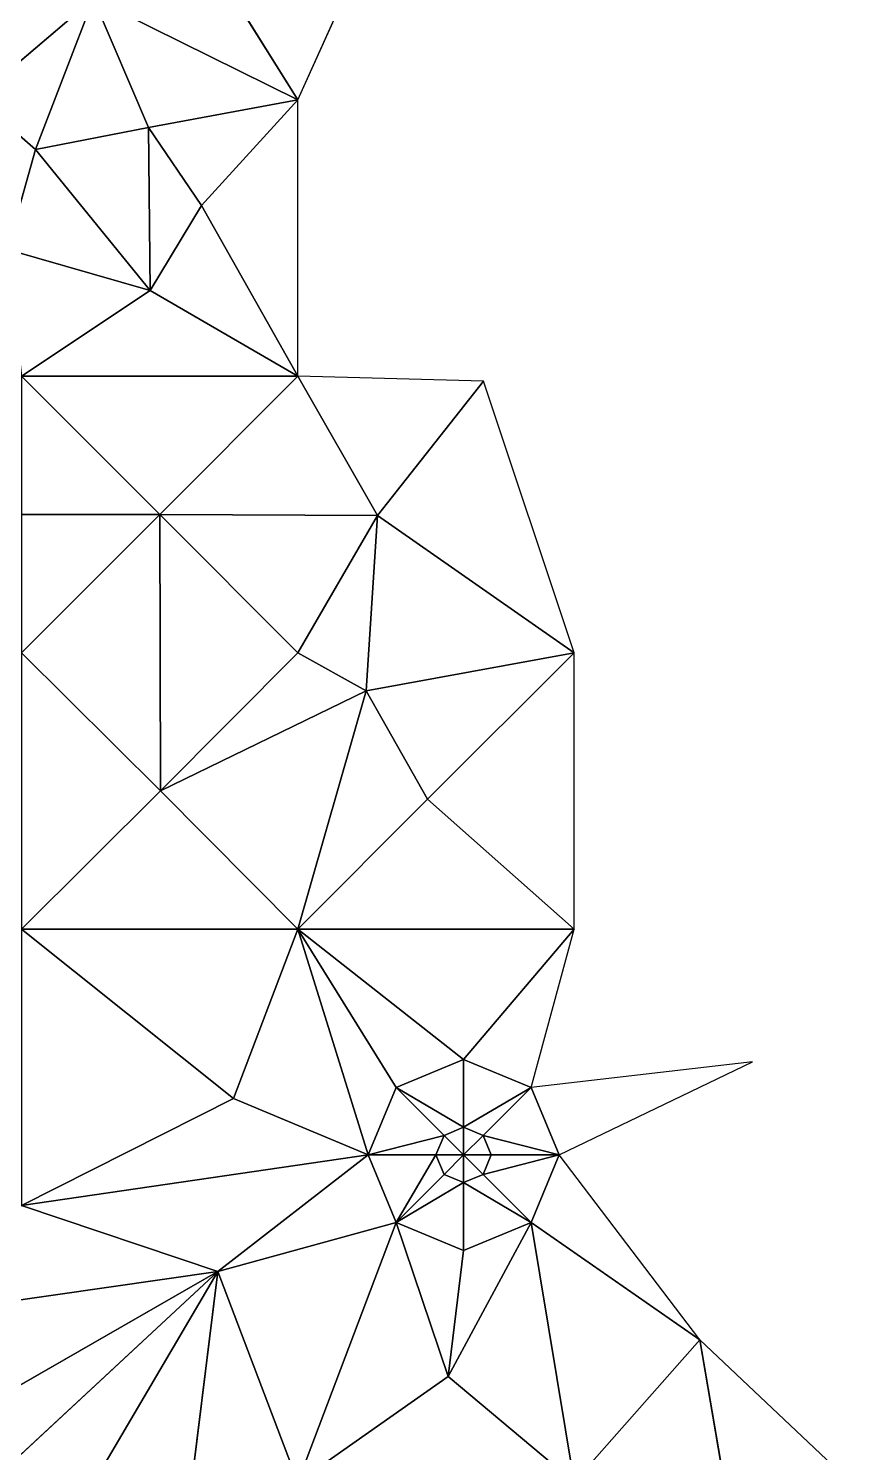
# Model space of a CAD drawing. Header units: metres. Extents: x 0 to 613718, y 0 to 269741.
# Drawn here: x 612976 to 613571, y 268195 to 269225 of the extents above; entities that cross this region are included whole.
import ezdxf

# ---------------------------------------------------------------- set-up
doc = ezdxf.new("R2010")
doc.units = ezdxf.units.M
doc.layers.get('0').update_dxf_attribs({"color": 13, "true_color": 0xff5454})

# ---------------------------------------------------------------- blocks, each defined once
blk = doc.blocks.new('Group1_1')
for p, q in [((613073.2, 269329.68, 250.51), (613171.08, 269173.34, 250.74)), ((613171.08, 269173.34, 250.74), (613209.92, 269259.68, 250.91)), ((613023.13, 269246.61, 250.32), (612938.53, 269174.67, 250.05)), ((612981.08, 269137.44, 250.17), (613023.13, 269246.61, 250.32)), ((613171.08, 269173.34, 250.74), (613023.13, 269246.61, 250.32)), ((613023.13, 269246.61, 250.32), (613062.98, 269153.39, 250.42)), ((612938.53, 269174.67, 250.05), (612981.08, 269137.44, 250.17)), ((613062.98, 269153.39, 250.42), (613171.08, 269173.34, 250.74)), ((613171.08, 269173.34, 250.74), (613101.28, 269097.02, 250.49)), ((613171.08, 268973.34, 250.57), (613171.08, 269173.34, 250.74)), ((613062.98, 269153.39, 250.42), (612981.08, 269137.44, 250.17)), ((613062.98, 269153.39, 250.42), (613064.05, 269035.32, 250.35)), ((613101.28, 269097.02, 250.49), (613062.98, 269153.39, 250.42)), ((612960.87, 269065.11, 250.07), (612981.08, 269137.44, 250.17)), ((612981.08, 269137.44, 250.17), (613064.05, 269035.32, 250.35)), ((613064.05, 269035.32, 250.35), (613101.28, 269097.02, 250.49)), ((613171.08, 268973.34, 250.57), (613101.28, 269097.02, 250.49)), ((613064.05, 269035.32, 250.35), (612960.87, 269065.11, 250.07)), ((613064.05, 269035.32, 250.35), (612971.08, 268973.34, 250.03)), ((613171.08, 268973.34, 250.57), (613064.05, 269035.32, 250.35)), ((612971.08, 268973.34, 250.03), (613171.08, 268973.34, 250.57)), ((612971.08, 268973.34, 250.03), (613071.08, 268873.34, 250.2)), ((613171.08, 268973.34, 250.57), (613071.08, 268873.34, 250.2)), ((613305.31, 268969.84, 250.93), (613171.08, 268973.34, 250.57)), ((613171.08, 268973.34, 250.57), (613228.67, 268872.63, 250.63)), ((613228.67, 268872.63, 250.63), (613305.31, 268969.84, 250.93)), ((613371.08, 268773.34, 250.96), (613305.31, 268969.84, 250.93)), ((613071.08, 268873.34, 250.2), (612971.08, 268773.34, 249.75)), ((612971.08, 268873.34, 249.9), (613071.08, 268873.34, 250.2)), ((613071.08, 268873.34, 250.2), (613228.67, 268872.63, 250.63)), ((613071.08, 268873.34, 250.2), (613171.08, 268773.34, 250.34)), ((613071.08, 268873.34, 250.2), (613071.73, 268673.45, 249.86)), ((613171.08, 268773.34, 250.34), (613228.67, 268872.63, 250.63)), ((613220.62, 268745.88, 250.46), (613228.67, 268872.63, 250.63)), ((613371.08, 268773.34, 250.96), (613228.67, 268872.63, 250.63)), ((613071.73, 268673.45, 249.86), (612971.08, 268773.34, 249.75)), ((613071.73, 268673.45, 249.86), (613171.08, 268773.34, 250.34)), ((613171.08, 268773.34, 250.34), (613220.62, 268745.88, 250.46)), ((613371.08, 268773.34, 250.96), (613220.62, 268745.88, 250.46)), ((613371.08, 268773.34, 250.96), (613264.88, 268667.41, 250.44)), ((613371.08, 268573.34, 250.65), (613371.08, 268773.34, 250.96)), ((613220.62, 268745.88, 250.46), (613071.73, 268673.45, 249.86)), ((613171.08, 268573.34, 249.95), (613220.62, 268745.88, 250.46)), ((613220.62, 268745.88, 250.46), (613264.88, 268667.41, 250.44)), ((612971.08, 268573.34, 249.25), (613071.73, 268673.45, 249.86)), ((613171.08, 268573.34, 249.95), (613071.73, 268673.45, 249.86)), ((613264.88, 268667.41, 250.44), (613171.08, 268573.34, 249.95)), ((613371.08, 268573.34, 250.65), (613264.88, 268667.41, 250.44)), ((612971.08, 268573.34, 249.25), (613171.08, 268573.34, 249.95)), ((612971.08, 268573.34, 249.25), (613124.4, 268450.81, 249.39)), ((613171.08, 268573.34, 249.95), (613124.4, 268450.81, 249.39)), ((613371.08, 268573.34, 250.65), (613171.08, 268573.34, 249.95)), ((613171.08, 268573.34, 249.95), (613291, 268479.13, 250.11)), ((613171.08, 268573.34, 249.95), (613242.12, 268458.88, 249.87)), ((613171.08, 268573.34, 249.95), (613221.87, 268410, 249.62)), ((613291, 268479.13, 250.11), (613371.08, 268573.34, 250.65)), ((613339.88, 268458.88, 250.23), (613371.08, 268573.34, 250.65)), ((613242.12, 268458.88, 249.87), (613291, 268479.13, 250.11)), ((613291, 268479.13, 250.11), (613339.88, 268458.88, 250.23)), ((613291, 268479.13, 250.11), (613291, 268430, 249.91)), ((613500.04, 268477.37, 250.89), (613339.88, 268458.88, 250.23)), ((613360.13, 268410, 250.16), (613500.04, 268477.37, 250.89)), ((613221.87, 268410, 249.62), (613242.12, 268458.88, 249.87)), ((613242.12, 268458.88, 249.87), (613276.86, 268424.14, 249.84)), ((613291, 268430, 249.91), (613242.12, 268458.88, 249.87)), ((613339.88, 268458.88, 250.23), (613291, 268430, 249.91)), ((613339.88, 268458.88, 250.23), (613305.14, 268424.14, 249.94)), ((613360.13, 268410, 250.16), (613339.88, 268458.88, 250.23)), ((613124.4, 268450.81, 249.39), (612971.08, 268373.34, 248.48)), ((613124.4, 268450.81, 249.39), (613221.87, 268410, 249.62)), ((613276.86, 268424.14, 249.84), (613221.87, 268410, 249.62)), ((613271, 268410, 249.76), (613276.86, 268424.14, 249.84)), ((613276.86, 268424.14, 249.84), (613291, 268430, 249.91)), ((613276.86, 268424.14, 249.84), (613291, 268410, 249.76)), ((613291, 268430, 249.91), (613305.14, 268424.14, 249.94)), ((613291, 268430, 249.91), (613291, 268410, 249.76)), ((613305.14, 268424.14, 249.94), (613291, 268410, 249.76)), ((613305.14, 268424.14, 249.94), (613360.13, 268410, 250.16)), ((613305.14, 268424.14, 249.94), (613311, 268410, 249.92)), ((613221.87, 268410, 249.62), (612971.08, 268373.34, 248.48)), ((613113.02, 268325.59, 248.77), (613221.87, 268410, 249.62)), ((613221.87, 268410, 249.62), (613271, 268410, 249.76)), ((613242.12, 268361.12, 249.5), (613221.87, 268410, 249.62)), ((613271, 268410, 249.76), (613242.12, 268361.12, 249.5)), ((613291, 268410, 249.76), (613271, 268410, 249.76)), ((613271, 268410, 249.76), (613276.86, 268395.86, 249.74)), ((613276.86, 268395.86, 249.74), (613291, 268410, 249.76)), ((613311, 268410, 249.92), (613291, 268410, 249.76)), ((613291, 268410, 249.76), (613305.14, 268395.86, 249.85)), ((613291, 268390, 249.77), (613291, 268410, 249.76)), ((613305.14, 268395.86, 249.85), (613311, 268410, 249.92)), ((613360.13, 268410, 250.16), (613305.14, 268395.86, 249.85)), ((613360.13, 268410, 250.16), (613311, 268410, 249.92)), ((613360.13, 268410, 250.16), (613339.88, 268361.12, 249.9)), ((613462.09, 268276.27, 250.05), (613360.13, 268410, 250.16)), ((613276.86, 268395.86, 249.74), (613242.12, 268361.12, 249.5)), ((613276.86, 268395.86, 249.74), (613291, 268390, 249.77)), ((613291, 268390, 249.77), (613305.14, 268395.86, 249.85)), ((613339.88, 268361.12, 249.9), (613305.14, 268395.86, 249.85)), ((613291, 268390, 249.77), (613242.12, 268361.12, 249.5)), ((613291, 268340.87, 249.62), (613291, 268390, 249.77)), ((613291, 268390, 249.77), (613339.88, 268361.12, 249.9)), ((612971.08, 268373.34, 248.48), (613113.02, 268325.59, 248.77)), ((613113.02, 268325.59, 248.77), (613242.12, 268361.12, 249.5)), ((613242.12, 268361.12, 249.5), (613171.08, 268173.34, 248.24)), ((613242.12, 268361.12, 249.5), (613291, 268340.87, 249.62)), ((613242.12, 268361.12, 249.5), (613279.97, 268249.71, 249.19)), ((613279.97, 268249.71, 249.19), (613339.88, 268361.12, 249.9)), ((613291, 268340.87, 249.62), (613339.88, 268361.12, 249.9)), ((613339.88, 268361.12, 249.9), (613462.09, 268276.27, 250.05)), ((613339.88, 268361.12, 249.9), (613371.08, 268173.34, 249.18)), ((613279.97, 268249.71, 249.19), (613291, 268340.87, 249.62)), ((612871.13, 268291, 247.82), (613113.02, 268325.59, 248.77)), ((612921.88, 268215.88, 247.55), (613113.02, 268325.59, 248.77)), ((613113.02, 268325.59, 248.77), (612942.13, 268167, 247.37)), ((613113.02, 268325.59, 248.77), (612999.19, 268132.08, 247.36)), ((613086.45, 268109.32, 247.5), (613113.02, 268325.59, 248.77)), ((613113.02, 268325.59, 248.77), (613171.08, 268173.34, 248.24)), ((613371.08, 268173.34, 249.18), (613462.09, 268276.27, 250.05)), ((613571.08, 268173.34, 249.98), (613462.09, 268276.27, 250.05)), ((613462.09, 268276.27, 250.05), (613500.04, 268052.4, 248.91)), ((613279.97, 268249.71, 249.19), (613171.08, 268173.34, 248.24)), ((613279.97, 268249.71, 249.19), (613371.08, 268173.34, 249.18))]:
    blk.add_line(p, q)
mesh = blk.add_polyface()
corners = [(613171.08, 269173.34, 250.74), (613073.2, 269329.68, 250.51), (613023.13, 269246.61, 250.32)]
mesh.append_faces([[corners[k] for k in face] for face in [(0, 1, 2)]])
mesh = blk.add_polyface()
corners = [(613209.92, 269259.68, 250.91), (613073.2, 269329.68, 250.51), (613171.08, 269173.34, 250.74)]
mesh.append_faces([[corners[k] for k in face] for face in [(0, 1, 2)]])
mesh = blk.add_polyface()
corners = [(613023.13, 269246.61, 250.32), (612924.11, 269241.71, 249.99), (612938.53, 269174.67, 250.05)]
mesh.append_faces([[corners[k] for k in face] for face in [(0, 1, 2)]])
mesh = blk.add_polyface()
corners = [(613023.13, 269246.61, 250.32), (612938.53, 269174.67, 250.05), (612981.08, 269137.44, 250.17)]
mesh.append_faces([[corners[k] for k in face] for face in [(0, 1, 2)]])
mesh = blk.add_polyface()
corners = [(613062.98, 269153.39, 250.42), (613023.13, 269246.61, 250.32), (612981.08, 269137.44, 250.17)]
mesh.append_faces([[corners[k] for k in face] for face in [(0, 1, 2)]])
mesh = blk.add_polyface()
corners = [(613171.08, 269173.34, 250.74), (613023.13, 269246.61, 250.32), (613062.98, 269153.39, 250.42)]
mesh.append_faces([[corners[k] for k in face] for face in [(0, 1, 2)]])
mesh = blk.add_polyface()
corners = [(612981.08, 269137.44, 250.17), (612938.53, 269174.67, 250.05), (612960.87, 269065.11, 250.07)]
mesh.append_faces([[corners[k] for k in face] for face in [(0, 1, 2)]])
mesh = blk.add_polyface()
corners = [(613171.08, 269173.34, 250.74), (613062.98, 269153.39, 250.42), (613101.28, 269097.02, 250.49)]
mesh.append_faces([[corners[k] for k in face] for face in [(0, 1, 2)]])
mesh = blk.add_polyface()
corners = [(613171.08, 269173.34, 250.74), (613101.28, 269097.02, 250.49), (613171.08, 268973.34, 250.57)]
mesh.append_faces([[corners[k] for k in face] for face in [(0, 1, 2)]])
mesh = blk.add_polyface()
corners = [(613064.05, 269035.32, 250.35), (613062.98, 269153.39, 250.42), (612981.08, 269137.44, 250.17)]
mesh.append_faces([[corners[k] for k in face] for face in [(0, 1, 2)]])
mesh = blk.add_polyface()
corners = [(613101.28, 269097.02, 250.49), (613062.98, 269153.39, 250.42), (613064.05, 269035.32, 250.35)]
mesh.append_faces([[corners[k] for k in face] for face in [(0, 1, 2)]])
mesh = blk.add_polyface()
corners = [(613064.05, 269035.32, 250.35), (612981.08, 269137.44, 250.17), (612960.87, 269065.11, 250.07)]
mesh.append_faces([[corners[k] for k in face] for face in [(0, 1, 2)]])
mesh = blk.add_polyface()
corners = [(613171.08, 268973.34, 250.57), (613101.28, 269097.02, 250.49), (613064.05, 269035.32, 250.35)]
mesh.append_faces([[corners[k] for k in face] for face in [(0, 1, 2)]])
mesh = blk.add_polyface()
corners = [(613064.05, 269035.32, 250.35), (612960.87, 269065.11, 250.07), (612971.08, 268973.34, 250.03)]
mesh.append_faces([[corners[k] for k in face] for face in [(0, 1, 2)]])
mesh = blk.add_polyface()
corners = [(613171.08, 268973.34, 250.57), (613064.05, 269035.32, 250.35), (612971.08, 268973.34, 250.03)]
mesh.append_faces([[corners[k] for k in face] for face in [(0, 1, 2)]])
mesh = blk.add_polyface()
corners = [(613171.08, 268973.34, 250.57), (612971.08, 268973.34, 250.03), (613071.08, 268873.34, 250.2)]
mesh.append_faces([[corners[k] for k in face] for face in [(0, 1, 2)]])
mesh = blk.add_polyface()
corners = [(613071.08, 268873.34, 250.2), (612971.08, 268973.34, 250.03), (612971.08, 268873.34, 249.9)]
mesh.append_faces([[corners[k] for k in face] for face in [(0, 1, 2)]])
mesh = blk.add_polyface()
corners = [(613228.67, 268872.63, 250.63), (613171.08, 268973.34, 250.57), (613071.08, 268873.34, 250.2)]
mesh.append_faces([[corners[k] for k in face] for face in [(0, 1, 2)]])
mesh = blk.add_polyface()
corners = [(613305.31, 268969.84, 250.93), (613171.08, 268973.34, 250.57), (613228.67, 268872.63, 250.63)]
mesh.append_faces([[corners[k] for k in face] for face in [(0, 1, 2)]])
mesh = blk.add_polyface()
corners = [(613371.08, 268773.34, 250.96), (613305.31, 268969.84, 250.93), (613228.67, 268872.63, 250.63)]
mesh.append_faces([[corners[k] for k in face] for face in [(0, 1, 2)]])
mesh = blk.add_polyface()
corners = [(613071.73, 268673.45, 249.86), (613071.08, 268873.34, 250.2), (612971.08, 268773.34, 249.75)]
mesh.append_faces([[corners[k] for k in face] for face in [(0, 1, 2)]])
mesh = blk.add_polyface()
corners = [(613071.08, 268873.34, 250.2), (612971.08, 268873.34, 249.9), (612971.08, 268773.34, 249.75)]
mesh.append_faces([[corners[k] for k in face] for face in [(0, 1, 2)]])
mesh = blk.add_polyface()
corners = [(613228.67, 268872.63, 250.63), (613071.08, 268873.34, 250.2), (613171.08, 268773.34, 250.34)]
mesh.append_faces([[corners[k] for k in face] for face in [(0, 1, 2)]])
mesh = blk.add_polyface()
corners = [(613171.08, 268773.34, 250.34), (613071.08, 268873.34, 250.2), (613071.73, 268673.45, 249.86)]
mesh.append_faces([[corners[k] for k in face] for face in [(0, 1, 2)]])
mesh = blk.add_polyface()
corners = [(613228.67, 268872.63, 250.63), (613171.08, 268773.34, 250.34), (613220.62, 268745.88, 250.46)]
mesh.append_faces([[corners[k] for k in face] for face in [(0, 1, 2)]])
mesh = blk.add_polyface()
corners = [(613371.08, 268773.34, 250.96), (613228.67, 268872.63, 250.63), (613220.62, 268745.88, 250.46)]
mesh.append_faces([[corners[k] for k in face] for face in [(0, 1, 2)]])
mesh = blk.add_polyface()
corners = [(613071.73, 268673.45, 249.86), (612971.08, 268773.34, 249.75), (612971.08, 268573.34, 249.25)]
mesh.append_faces([[corners[k] for k in face] for face in [(0, 1, 2)]])
mesh = blk.add_polyface()
corners = [(613220.62, 268745.88, 250.46), (613171.08, 268773.34, 250.34), (613071.73, 268673.45, 249.86)]
mesh.append_faces([[corners[k] for k in face] for face in [(0, 1, 2)]])
mesh = blk.add_polyface()
corners = [(613371.08, 268773.34, 250.96), (613220.62, 268745.88, 250.46), (613264.88, 268667.41, 250.44)]
mesh.append_faces([[corners[k] for k in face] for face in [(0, 1, 2)]])
mesh = blk.add_polyface()
corners = [(613371.08, 268773.34, 250.96), (613264.88, 268667.41, 250.44), (613371.08, 268573.34, 250.65)]
mesh.append_faces([[corners[k] for k in face] for face in [(0, 1, 2)]])
mesh = blk.add_polyface()
corners = [(613220.62, 268745.88, 250.46), (613071.73, 268673.45, 249.86), (613171.08, 268573.34, 249.95)]
mesh.append_faces([[corners[k] for k in face] for face in [(0, 1, 2)]])
mesh = blk.add_polyface()
corners = [(613264.88, 268667.41, 250.44), (613220.62, 268745.88, 250.46), (613171.08, 268573.34, 249.95)]
mesh.append_faces([[corners[k] for k in face] for face in [(0, 1, 2)]])
mesh = blk.add_polyface()
corners = [(613171.08, 268573.34, 249.95), (613071.73, 268673.45, 249.86), (612971.08, 268573.34, 249.25)]
mesh.append_faces([[corners[k] for k in face] for face in [(0, 1, 2)]])
mesh = blk.add_polyface()
corners = [(613371.08, 268573.34, 250.65), (613264.88, 268667.41, 250.44), (613171.08, 268573.34, 249.95)]
mesh.append_faces([[corners[k] for k in face] for face in [(0, 1, 2)]])
mesh = blk.add_polyface()
corners = [(613171.08, 268573.34, 249.95), (612971.08, 268573.34, 249.25), (613124.4, 268450.81, 249.39)]
mesh.append_faces([[corners[k] for k in face] for face in [(0, 1, 2)]])
mesh = blk.add_polyface()
corners = [(613124.4, 268450.81, 249.39), (612971.08, 268573.34, 249.25), (612971.08, 268373.34, 248.48)]
mesh.append_faces([[corners[k] for k in face] for face in [(0, 1, 2)]])
mesh = blk.add_polyface()
corners = [(613221.87, 268410, 249.62), (613171.08, 268573.34, 249.95), (613124.4, 268450.81, 249.39)]
mesh.append_faces([[corners[k] for k in face] for face in [(0, 1, 2)]])
mesh = blk.add_polyface()
corners = [(613371.08, 268573.34, 250.65), (613171.08, 268573.34, 249.95), (613291, 268479.13, 250.11)]
mesh.append_faces([[corners[k] for k in face] for face in [(0, 1, 2)]])
mesh = blk.add_polyface()
corners = [(613291, 268479.13, 250.11), (613171.08, 268573.34, 249.95), (613242.12, 268458.88, 249.87)]
mesh.append_faces([[corners[k] for k in face] for face in [(0, 1, 2)]])
mesh = blk.add_polyface()
corners = [(613242.12, 268458.88, 249.87), (613171.08, 268573.34, 249.95), (613221.87, 268410, 249.62)]
mesh.append_faces([[corners[k] for k in face] for face in [(0, 1, 2)]])
mesh = blk.add_polyface()
corners = [(613371.08, 268573.34, 250.65), (613291, 268479.13, 250.11), (613339.88, 268458.88, 250.23)]
mesh.append_faces([[corners[k] for k in face] for face in [(0, 1, 2)]])
mesh = blk.add_polyface()
corners = [(613291, 268479.13, 250.11), (613242.12, 268458.88, 249.87), (613291, 268430, 249.91)]
mesh.append_faces([[corners[k] for k in face] for face in [(0, 1, 2)]])
mesh = blk.add_polyface()
corners = [(613339.88, 268458.88, 250.23), (613291, 268479.13, 250.11), (613291, 268430, 249.91)]
mesh.append_faces([[corners[k] for k in face] for face in [(0, 1, 2)]])
mesh = blk.add_polyface()
corners = [(613500.04, 268477.37, 250.89), (613339.88, 268458.88, 250.23), (613360.13, 268410, 250.16)]
mesh.append_faces([[corners[k] for k in face] for face in [(0, 1, 2)]])
mesh = blk.add_polyface()
corners = [(613276.86, 268424.14, 249.84), (613242.12, 268458.88, 249.87), (613221.87, 268410, 249.62)]
mesh.append_faces([[corners[k] for k in face] for face in [(0, 1, 2)]])
mesh = blk.add_polyface()
corners = [(613291, 268430, 249.91), (613242.12, 268458.88, 249.87), (613276.86, 268424.14, 249.84)]
mesh.append_faces([[corners[k] for k in face] for face in [(0, 1, 2)]])
mesh = blk.add_polyface()
corners = [(613339.88, 268458.88, 250.23), (613291, 268430, 249.91), (613305.14, 268424.14, 249.94)]
mesh.append_faces([[corners[k] for k in face] for face in [(0, 1, 2)]])
mesh = blk.add_polyface()
corners = [(613360.13, 268410, 250.16), (613339.88, 268458.88, 250.23), (613305.14, 268424.14, 249.94)]
mesh.append_faces([[corners[k] for k in face] for face in [(0, 1, 2)]])
mesh = blk.add_polyface()
corners = [(613221.87, 268410, 249.62), (613124.4, 268450.81, 249.39), (612971.08, 268373.34, 248.48)]
mesh.append_faces([[corners[k] for k in face] for face in [(0, 1, 2)]])
mesh = blk.add_polyface()
corners = [(613276.86, 268424.14, 249.84), (613221.87, 268410, 249.62), (613271, 268410, 249.76)]
mesh.append_faces([[corners[k] for k in face] for face in [(0, 1, 2)]])
mesh = blk.add_polyface()
corners = [(613291, 268410, 249.76), (613276.86, 268424.14, 249.84), (613271, 268410, 249.76)]
mesh.append_faces([[corners[k] for k in face] for face in [(0, 1, 2)]])
mesh = blk.add_polyface()
corners = [(613291, 268430, 249.91), (613276.86, 268424.14, 249.84), (613291, 268410, 249.76)]
mesh.append_faces([[corners[k] for k in face] for face in [(0, 1, 2)]])
mesh = blk.add_polyface()
corners = [(613305.14, 268424.14, 249.94), (613291, 268430, 249.91), (613291, 268410, 249.76)]
mesh.append_faces([[corners[k] for k in face] for face in [(0, 1, 2)]])
mesh = blk.add_polyface()
corners = [(613311, 268410, 249.92), (613305.14, 268424.14, 249.94), (613291, 268410, 249.76)]
mesh.append_faces([[corners[k] for k in face] for face in [(0, 1, 2)]])
mesh = blk.add_polyface()
corners = [(613360.13, 268410, 250.16), (613305.14, 268424.14, 249.94), (613311, 268410, 249.92)]
mesh.append_faces([[corners[k] for k in face] for face in [(0, 1, 2)]])
mesh = blk.add_polyface()
corners = [(613221.87, 268410, 249.62), (612971.08, 268373.34, 248.48), (613113.02, 268325.59, 248.77)]
mesh.append_faces([[corners[k] for k in face] for face in [(0, 1, 2)]])
mesh = blk.add_polyface()
corners = [(613242.12, 268361.12, 249.5), (613221.87, 268410, 249.62), (613113.02, 268325.59, 248.77)]
mesh.append_faces([[corners[k] for k in face] for face in [(0, 1, 2)]])
mesh = blk.add_polyface()
corners = [(613271, 268410, 249.76), (613221.87, 268410, 249.62), (613242.12, 268361.12, 249.5)]
mesh.append_faces([[corners[k] for k in face] for face in [(0, 1, 2)]])
mesh = blk.add_polyface()
corners = [(613276.86, 268395.86, 249.74), (613271, 268410, 249.76), (613242.12, 268361.12, 249.5)]
mesh.append_faces([[corners[k] for k in face] for face in [(0, 1, 2)]])
mesh = blk.add_polyface()
corners = [(613291, 268410, 249.76), (613271, 268410, 249.76), (613276.86, 268395.86, 249.74)]
mesh.append_faces([[corners[k] for k in face] for face in [(0, 1, 2)]])
mesh = blk.add_polyface()
corners = [(613291, 268410, 249.76), (613276.86, 268395.86, 249.74), (613291, 268390, 249.77)]
mesh.append_faces([[corners[k] for k in face] for face in [(0, 1, 2)]])
mesh = blk.add_polyface()
corners = [(613311, 268410, 249.92), (613291, 268410, 249.76), (613305.14, 268395.86, 249.85)]
mesh.append_faces([[corners[k] for k in face] for face in [(0, 1, 2)]])
mesh = blk.add_polyface()
corners = [(613305.14, 268395.86, 249.85), (613291, 268410, 249.76), (613291, 268390, 249.77)]
mesh.append_faces([[corners[k] for k in face] for face in [(0, 1, 2)]])
mesh = blk.add_polyface()
corners = [(613360.13, 268410, 250.16), (613305.14, 268395.86, 249.85), (613339.88, 268361.12, 249.9)]
mesh.append_faces([[corners[k] for k in face] for face in [(0, 1, 2)]])
mesh = blk.add_polyface()
corners = [(613360.13, 268410, 250.16), (613311, 268410, 249.92), (613305.14, 268395.86, 249.85)]
mesh.append_faces([[corners[k] for k in face] for face in [(0, 1, 2)]])
mesh = blk.add_polyface()
corners = [(613462.09, 268276.27, 250.05), (613360.13, 268410, 250.16), (613339.88, 268361.12, 249.9)]
mesh.append_faces([[corners[k] for k in face] for face in [(0, 1, 2)]])
mesh = blk.add_polyface()
corners = [(613291, 268390, 249.77), (613276.86, 268395.86, 249.74), (613242.12, 268361.12, 249.5)]
mesh.append_faces([[corners[k] for k in face] for face in [(0, 1, 2)]])
mesh = blk.add_polyface()
corners = [(613339.88, 268361.12, 249.9), (613305.14, 268395.86, 249.85), (613291, 268390, 249.77)]
mesh.append_faces([[corners[k] for k in face] for face in [(0, 1, 2)]])
mesh = blk.add_polyface()
corners = [(613291, 268390, 249.77), (613242.12, 268361.12, 249.5), (613291, 268340.87, 249.62)]
mesh.append_faces([[corners[k] for k in face] for face in [(0, 1, 2)]])
mesh = blk.add_polyface()
corners = [(613339.88, 268361.12, 249.9), (613291, 268390, 249.77), (613291, 268340.87, 249.62)]
mesh.append_faces([[corners[k] for k in face] for face in [(0, 1, 2)]])
mesh = blk.add_polyface()
corners = [(613113.02, 268325.59, 248.77), (612971.08, 268373.34, 248.48), (612871.13, 268291, 247.82)]
mesh.append_faces([[corners[k] for k in face] for face in [(0, 1, 2)]])
mesh = blk.add_polyface()
corners = [(613242.12, 268361.12, 249.5), (613113.02, 268325.59, 248.77), (613171.08, 268173.34, 248.24)]
mesh.append_faces([[corners[k] for k in face] for face in [(0, 1, 2)]])
mesh = blk.add_polyface()
corners = [(613279.97, 268249.71, 249.19), (613242.12, 268361.12, 249.5), (613171.08, 268173.34, 248.24)]
mesh.append_faces([[corners[k] for k in face] for face in [(0, 1, 2)]])
mesh = blk.add_polyface()
corners = [(613291, 268340.87, 249.62), (613242.12, 268361.12, 249.5), (613279.97, 268249.71, 249.19)]
mesh.append_faces([[corners[k] for k in face] for face in [(0, 1, 2)]])
mesh = blk.add_polyface()
corners = [(613339.88, 268361.12, 249.9), (613291, 268340.87, 249.62), (613279.97, 268249.71, 249.19)]
mesh.append_faces([[corners[k] for k in face] for face in [(0, 1, 2)]])
mesh = blk.add_polyface()
corners = [(613371.08, 268173.34, 249.18), (613339.88, 268361.12, 249.9), (613279.97, 268249.71, 249.19)]
mesh.append_faces([[corners[k] for k in face] for face in [(0, 1, 2)]])
mesh = blk.add_polyface()
corners = [(613462.09, 268276.27, 250.05), (613339.88, 268361.12, 249.9), (613371.08, 268173.34, 249.18)]
mesh.append_faces([[corners[k] for k in face] for face in [(0, 1, 2)]])
mesh = blk.add_polyface()
corners = [(613113.02, 268325.59, 248.77), (612871.13, 268291, 247.82), (612921.88, 268215.88, 247.55)]
mesh.append_faces([[corners[k] for k in face] for face in [(0, 1, 2)]])
mesh = blk.add_polyface()
corners = [(613113.02, 268325.59, 248.77), (612921.88, 268215.88, 247.55), (612942.13, 268167, 247.37)]
mesh.append_faces([[corners[k] for k in face] for face in [(0, 1, 2)]])
mesh = blk.add_polyface()
corners = [(613113.02, 268325.59, 248.77), (612942.13, 268167, 247.37), (612999.19, 268132.08, 247.36)]
mesh.append_faces([[corners[k] for k in face] for face in [(0, 1, 2)]])
mesh = blk.add_polyface()
corners = [(613113.02, 268325.59, 248.77), (612999.19, 268132.08, 247.36), (613086.45, 268109.32, 247.5)]
mesh.append_faces([[corners[k] for k in face] for face in [(0, 1, 2)]])
mesh = blk.add_polyface()
corners = [(613171.08, 268173.34, 248.24), (613113.02, 268325.59, 248.77), (613086.45, 268109.32, 247.5)]
mesh.append_faces([[corners[k] for k in face] for face in [(0, 1, 2)]])
mesh = blk.add_polyface()
corners = [(613500.04, 268052.4, 248.91), (613462.09, 268276.27, 250.05), (613371.08, 268173.34, 249.18)]
mesh.append_faces([[corners[k] for k in face] for face in [(0, 1, 2)]])
mesh = blk.add_polyface()
corners = [(613571.08, 268173.34, 249.98), (613462.09, 268276.27, 250.05), (613500.04, 268052.4, 248.91)]
mesh.append_faces([[corners[k] for k in face] for face in [(0, 1, 2)]])
mesh = blk.add_polyface()
corners = [(613371.08, 268173.34, 249.18), (613279.97, 268249.71, 249.19), (613171.08, 268173.34, 248.24)]
mesh.append_faces([[corners[k] for k in face] for face in [(0, 1, 2)]])

msp = doc.modelspace()

# ---------------------------------------------------------------- block references
msp.add_blockref('Group1_1', (0, 0))

doc.saveas('drawing.dxf')
